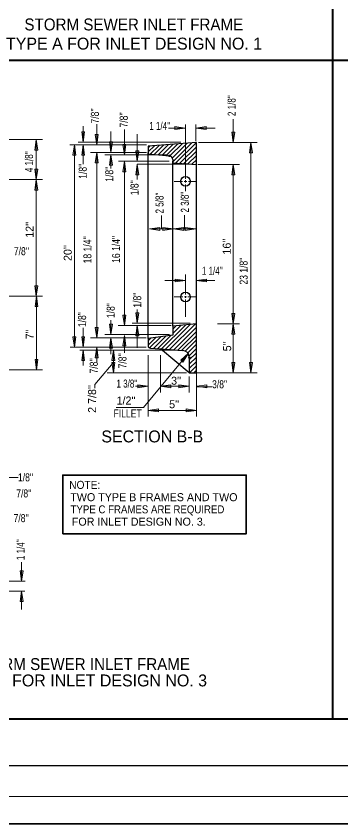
# Model space of a CAD drawing. Extents: x -331 to 37, y -28 to 234.
# Drawn here: x -231 to -178.9, y -27.9 to 101.8 of the extents above; entities that cross this region are included whole.
import ezdxf

# ---------------------------------------------------------------- set-up
doc = ezdxf.new("R2010")
doc.units = 0
doc.header["$LTSCALE"] = 0.51
doc.header["$PDMODE"] = 32
doc.header["$PDSIZE"] = 0.255
doc.layers.add('1', color=7, linetype='Continuous', lineweight=13)

msp = doc.modelspace()

# ---------------------------------------------------------------- hatches: boundary and pattern name
at = {"layer": '1'}
for points in [[(-220.2351, 81.5748), (-220.464, 83.2409), (-220.0062, 83.2409)], [(-203.874, 83.8398), (-205.54, 83.6109), (-205.54, 84.0687)], [(-202.1399, 83.8398), (-200.4738, 84.0687), (-200.4738, 83.6109)], [(-196.1455, 81.5116), (-196.3744, 83.1776), (-195.9166, 83.1776)], [(-227.7722, 81.9813), (-227.5433, 80.3152), (-228.0012, 80.3152)], [(-218.0644, 81.1639), (-218.2933, 82.83), (-217.8355, 82.83)], [(-221.6507, 81.1639), (-221.4218, 79.4979), (-221.8796, 79.4979)], [(-220.2351, 81.1639), (-220.0062, 79.4979), (-220.464, 79.4979)], [(-215.7796, 79.9362), (-216.0085, 81.6022), (-215.5507, 81.6022)], [(-213.6287, 79.5584), (-213.8577, 81.2244), (-213.3998, 81.2244)], [(-193.3142, 81.5116), (-193.0853, 79.8455), (-193.5432, 79.8455)], [(-218.0644, 79.9362), (-217.8355, 78.2702), (-218.2933, 78.2702)], [(-215.7796, 79.5584), (-215.5507, 77.8923), (-216.0085, 77.8923)], [(-211.5525, 78.4977), (-211.7814, 80.1638), (-211.3236, 80.1638)], [(-213.6287, 78.4977), (-213.3998, 76.8317), (-213.8577, 76.8317)], [(-211.5525, 78.0112), (-211.3236, 76.3451), (-211.7814, 76.3451)], [(-196.1455, 78.0007), (-195.9166, 76.3347), (-196.3744, 76.3347)], [(-227.7722, 75.5566), (-228.0012, 77.2227), (-227.5433, 77.2227)], [(-227.7722, 75.5566), (-227.5433, 73.8905), (-228.0012, 73.8905)], [(-209.5971, 67.6292), (-207.931, 67.8582), (-207.931, 67.4003)], [(-205.7667, 67.6292), (-207.4327, 67.4003), (-207.4327, 67.8582)], [(-205.7538, 67.6292), (-204.0877, 67.8582), (-204.0877, 67.4003)], [(-202.1813, 67.6292), (-203.8473, 67.4003), (-203.8473, 67.8582)], [(-227.7722, 56.8392), (-228.0012, 58.5053), (-227.5433, 58.5053)], [(-203.8164, 59.3565), (-205.4825, 59.1276), (-205.4825, 59.5854)], [(-202.1266, 59.3565), (-200.4606, 59.5854), (-200.4606, 59.1276)], [(-227.7367, 56.8392), (-227.5077, 55.1732), (-227.9656, 55.1732)], [(-213.6287, 52.115), (-213.8577, 53.781), (-213.3998, 53.781)], [(-211.5525, 52.4927), (-211.7814, 54.1587), (-211.3236, 54.1587)], [(-196.1455, 52.3716), (-196.3744, 54.0377), (-195.9166, 54.0377)], [(-215.7796, 50.6983), (-216.0085, 52.3643), (-215.5507, 52.3643)], [(-211.5525, 52.115), (-211.3236, 50.4489), (-211.7814, 50.4489)], [(-196.1455, 52.3716), (-195.9166, 50.7056), (-196.3744, 50.7056)], [(-218.0644, 50.1317), (-218.2933, 51.7977), (-217.8355, 51.7977)], [(-221.6507, 48.6205), (-221.8796, 50.2865), (-221.4218, 50.2865)], [(-220.2351, 48.6205), (-220.464, 50.2865), (-220.0062, 50.2865)], [(-215.7796, 50.1317), (-215.5507, 48.4656), (-216.0085, 48.4656)], [(-213.6287, 50.5285), (-213.3998, 48.8624), (-213.8577, 48.8624)], [(-220.2351, 48.1814), (-220.0062, 46.5153), (-220.464, 46.5153)], [(-218.0644, 48.6205), (-217.8355, 46.9544), (-218.2933, 46.9544)], [(-215.3968, 48.1849), (-215.1679, 46.5188), (-215.6257, 46.5188)], [(-203.3312, 47.6692), (-204.2173, 46.2397), (-204.5699, 46.5317)], [(-227.7367, 45.0231), (-227.9656, 46.6892), (-227.5077, 46.6892)], [(-215.3968, 44.5328), (-215.6257, 46.1987), (-215.1679, 46.1987)], [(-196.1455, 44.5328), (-196.3744, 46.1987), (-195.9166, 46.1987)], [(-193.3142, 44.5328), (-193.5432, 46.1987), (-193.0853, 46.1987)], [(-209.8199, 42.3652), (-211.486, 42.1363), (-211.486, 42.5942)], [(-207.8218, 42.3652), (-206.1558, 42.5942), (-206.1558, 42.1363)], [(-203.203, 42.3652), (-204.869, 42.1363), (-204.869, 42.5942)], [(-202.0672, 42.3652), (-200.4011, 42.5942), (-200.4011, 42.1363)], [(-209.8199, 38.493), (-208.1539, 38.7219), (-208.1539, 38.2641)], [(-202.0672, 38.493), (-203.7332, 38.2641), (-203.7332, 38.7219)], [(-230.1245, 11.0499), (-230.3534, 12.716), (-229.8956, 12.716)], [(-230.1245, 9.4337), (-229.8956, 7.7677), (-230.3534, 7.7677)]]:
    msp.add_hatch(color=256, dxfattribs=at).paths.add_polyline_path(points)

# ---------------------------------------------------------------- linework, layer by layer
at = {"layer": '1', "lineweight": 40}
for p, q in [((-180.1836, -11.0541), (-180.1836, 193.9388)), ((-297.1562, 94.7724), (-62.5634, 94.7724)), ((-296.9591, -11.0541), (28.0293, -11.0541))]:
    msp.add_line(p, q, dxfattribs=at)
at = {"layer": '1'}
for p, q in [((-218.0644, 81.1639), (-218.0644, 84.4603)), ((-203.816, 75.6988), (-203.816, 84.4038)), ((-202.1399, 81.7621), (-202.1399, 84.4038)), ((-196.1455, 81.5116), (-196.1455, 85.2477)), ((-220.2351, 81.5748), (-220.2351, 84.1323)), ((-215.7796, 79.9362), (-215.7796, 83.2688)), ((-213.6287, 79.5584), (-213.6287, 83.6354)), ((-206.5594, 83.8398), (-204.2389, 83.8398)), ((-202.1399, 83.8398), (-199.0694, 83.8398)), ((-233.1173, 81.9813), (-226.7939, 81.9813)), ((-211.5525, 78.4977), (-211.5525, 82.8498)), ((-222.4013, 81.1639), (-210.0675, 81.1639)), ((-221.6507, 48.6205), (-221.6507, 81.1639)), ((-221.0473, 81.5783), (-204.5506, 81.5783)), ((-220.2351, 78.0599), (-220.2351, 81.1639)), ((-209.8199, 80.0023), (-208.816, 81.0062)), ((-209.4637, 79.6667), (-208.0662, 81.0642)), ((-208.8322, 79.6065), (-207.3165, 81.1222)), ((-208.2006, 79.5463), (-206.5667, 81.1802)), ((-207.5691, 79.4861), (-205.817, 81.2382)), ((-206.9376, 79.4258), (-205.0672, 81.2962)), ((-206.315, 79.3567), (-204.3174, 81.3542)), ((-205.9243, 79.0556), (-203.5676, 81.4122)), ((-205.8582, 78.4299), (-202.8179, 81.4702)), ((-205.3678, 78.2285), (-202.0682, 81.5282)), ((-204.7208, 78.1838), (-202.0672, 80.8374)), ((-201.7304, 81.5116), (-192.3359, 81.5116)), ((-193.3142, 44.5328), (-193.3142, 81.5116)), ((-219.0427, 79.9362), (-210.0675, 79.9362)), ((-218.0644, 50.1317), (-218.0644, 79.9362)), ((-216.7579, 79.5619), (-206.7152, 79.5619)), ((-215.7796, 77.3535), (-215.7796, 79.5584)), ((-204.0737, 78.1392), (-202.0672, 80.1456)), ((-203.4265, 78.0945), (-202.0672, 79.4539)), ((-214.5577, 78.5012), (-206.4261, 78.5012)), ((-213.6287, 52.115), (-213.6287, 78.4977)), ((-211.5525, 78.0147), (-203.2662, 78.0147)), ((-211.5525, 75.5966), (-211.5525, 78.0147)), ((-202.7794, 78.0498), (-202.0672, 78.7622)), ((-201.8496, 78.0007), (-195.1672, 78.0007)), ((-196.1455, 52.3716), (-196.1455, 78.0007)), ((-235.5222, 75.5566), (-226.7939, 75.5566)), ((-205.6186, 75.2801), (-204.2792, 75.2801)), ((-204.0224, 75.2801), (-203.6207, 75.2801)), ((-203.816, 75.1012), (-203.816, 75.4643)), ((-203.3528, 75.2801), (-202.1809, 75.2801)), ((-203.816, 73.7163), (-203.816, 74.7773)), ((-207.6818, 67.6292), (-207.6818, 69.7976)), ((-203.9676, 67.6292), (-203.9676, 69.8749)), ((-209.5971, 67.6292), (-205.7667, 67.6292)), ((-205.7538, 67.6292), (-202.1813, 67.6292)), ((-203.8164, 57.0957), (-203.8164, 60.3348)), ((-207.1542, 59.3565), (-203.8164, 59.3565)), ((-202.1266, 59.3565), (-199.0891, 59.3565)), ((-235.358, 56.8392), (-226.7939, 56.8392)), ((-227.7367, 45.0231), (-227.7367, 56.8392)), ((-205.652, 56.7047), (-204.2233, 56.7047)), ((-203.9889, 56.7047), (-203.6429, 56.7047)), ((-203.8164, 56.5596), (-203.8164, 56.8612)), ((-203.8164, 53.4954), (-203.8164, 56.3194)), ((-203.4309, 56.7047), (-202.1473, 56.7047)), ((-211.5525, 52.8158), (-211.5525, 54.6862)), ((-215.7796, 50.6983), (-215.7796, 52.9765)), ((-214.6071, 52.115), (-206.1081, 52.115)), ((-212.3976, 52.4927), (-203.0432, 52.4927)), ((-211.5525, 48.5592), (-211.5525, 52.115)), ((-207.6605, 48.3561), (-203.8196, 52.197)), ((-207.0118, 48.3131), (-203.0513, 52.2735)), ((-206.363, 48.27), (-202.283, 52.3501)), ((-205.8582, 50.8502), (-204.5879, 52.1204)), ((-205.8582, 51.542), (-205.3562, 52.0439)), ((-198.6892, 52.3716), (-195.1672, 52.3716)), ((-196.1455, 44.5328), (-196.1455, 52.3716)), ((-220.2351, 48.6205), (-220.2351, 51.7407)), ((-216.7579, 50.6983), (-206.3795, 50.6983)), ((-205.7143, 48.227), (-202.0672, 51.8742)), ((-205.0657, 48.184), (-202.0672, 51.1824)), ((-219.0427, 50.1317), (-210.1287, 50.1317)), ((-215.7796, 47.5113), (-215.7796, 50.1317)), ((-213.6287, 47.7477), (-213.6287, 50.5285)), ((-209.8199, 48.9637), (-208.5983, 50.1852)), ((-209.8199, 49.6555), (-209.4057, 50.0698)), ((-209.5817, 48.5102), (-207.7912, 50.3007)), ((-208.958, 48.4422), (-206.9839, 50.4162)), ((-208.3092, 48.3992), (-206.1767, 50.5317)), ((-204.4168, 48.1409), (-202.0672, 50.4907)), ((-203.8555, 48.0106), (-202.0672, 49.7989)), ((-222.307, 48.6205), (-210.1287, 48.6205)), ((-220.7713, 48.1849), (-205.3029, 48.1849)), ((-220.2351, 45.6811), (-220.2351, 48.1814)), ((-218.0644, 46.3023), (-218.0644, 48.6205)), ((-215.3968, 44.5328), (-215.3968, 48.1849)), ((-203.4722, 47.7021), (-202.0672, 49.1071)), ((-203.239, 47.2435), (-202.0672, 48.4153)), ((-209.8199, 37.5147), (-209.8199, 47.3764)), ((-207.8218, 41.3869), (-207.8218, 47.3764)), ((-203.203, 46.5878), (-202.0672, 47.7236)), ((-203.203, 45.8961), (-202.0672, 47.0319)), ((-203.203, 45.2043), (-202.0672, 46.3401)), ((-203.1827, 44.5328), (-202.0672, 45.6483)), ((-233.1173, 45.0231), (-226.7939, 45.0231)), ((-216.3751, 44.5328), (-203.6432, 44.5328)), ((-202.491, 44.5328), (-202.0672, 44.9566)), ((-202.0672, 37.5147), (-202.0672, 44.5328)), ((-202.0672, 44.5328), (-192.3359, 44.5328)), ((-203.203, 41.3869), (-203.203, 43.9078)), ((-211.8538, 42.3652), (-209.8199, 42.3652)), ((-207.8218, 42.3652), (-203.203, 42.3652)), ((-202.0672, 42.2895), (-199.5752, 42.2895)), ((-209.8199, 38.493), (-202.0672, 38.493)), ((-233.0801, 27.7207), (-230.6736, 27.7207)), ((-230.1245, 11.0499), (-230.1245, 14.1282)), ((-232.4328, 11.0499), (-229.5377, 11.0499)), ((-232.4328, 9.4337), (-229.5938, 9.4337)), ((-230.1245, 6.5019), (-230.1245, 9.4337)), ((-326.958, -23.5537), (33.0294, -23.5537))]:
    msp.add_line(p, q, dxfattribs=at)
at = {"layer": '1', "lineweight": 25}
for p, q in [((-209.8199, 80.6941), (-209.5658, 80.9482)), ((-209.8199, 50.0106), (-209.8199, 79.9362)), ((-205.8582, 51.9939), (-205.8582, 78.5012)), ((-202.1323, 78.0052), (-202.0672, 78.0704)), ((-202.0672, 52.3716), (-202.0672, 78.0007)), ((-209.4546, 48.4751), (-204.2992, 48.1331)), ((-203.203, 44.5328), (-207.8218, 48.3667)), ((-311.9585, -18.5536), (33.0294, -18.5536))]:
    msp.add_line(p, q, dxfattribs=at)
at = {"layer": '1', "lineweight": 35}
for points in [[(-331.4306, -27.9305), (36.7526, -27.9305), (36.7526, 234.2742), (-331.4306, 234.2742)], [(-223.5178, 18.669), (-194.0769, 18.669), (-194.0769, 28.1), (-223.5178, 28.1)]]:
    msp.add_lwpolyline(points, close=True, dxfattribs=at)
at = {"layer": '1'}
for points in [[(-220.2351, 81.5748), (-220.464, 83.2409), (-220.0062, 83.2409)], [(-203.874, 83.8398), (-205.54, 83.6109), (-205.54, 84.0687)], [(-202.1399, 83.8398), (-200.4738, 84.0687), (-200.4738, 83.6109)], [(-196.1455, 81.5116), (-196.3744, 83.1776), (-195.9166, 83.1776)], [(-227.7722, 81.9813), (-227.5433, 80.3152), (-228.0012, 80.3152)], [(-218.0644, 81.1639), (-218.2933, 82.83), (-217.8355, 82.83)], [(-221.6507, 81.1639), (-221.4218, 79.4979), (-221.8796, 79.4979)], [(-220.2351, 81.1639), (-220.0062, 79.4979), (-220.464, 79.4979)], [(-215.7796, 79.9362), (-216.0085, 81.6022), (-215.5507, 81.6022)], [(-213.6287, 79.5584), (-213.8577, 81.2244), (-213.3998, 81.2244)], [(-193.3142, 81.5116), (-193.0853, 79.8455), (-193.5432, 79.8455)], [(-218.0644, 79.9362), (-217.8355, 78.2702), (-218.2933, 78.2702)], [(-215.7796, 79.5584), (-215.5507, 77.8923), (-216.0085, 77.8923)], [(-211.5525, 78.4977), (-211.7814, 80.1638), (-211.3236, 80.1638)], [(-213.6287, 78.4977), (-213.3998, 76.8317), (-213.8577, 76.8317)], [(-211.5525, 78.0112), (-211.3236, 76.3451), (-211.7814, 76.3451)], [(-196.1455, 78.0007), (-195.9166, 76.3347), (-196.3744, 76.3347)], [(-227.7722, 75.5566), (-228.0012, 77.2227), (-227.5433, 77.2227)], [(-227.7722, 75.5566), (-227.5433, 73.8905), (-228.0012, 73.8905)], [(-209.5971, 67.6292), (-207.931, 67.8582), (-207.931, 67.4003)], [(-205.7667, 67.6292), (-207.4327, 67.4003), (-207.4327, 67.8582)], [(-205.7538, 67.6292), (-204.0877, 67.8582), (-204.0877, 67.4003)], [(-202.1813, 67.6292), (-203.8473, 67.4003), (-203.8473, 67.8582)], [(-227.7722, 56.8392), (-228.0012, 58.5053), (-227.5433, 58.5053)], [(-203.8164, 59.3565), (-205.4825, 59.1276), (-205.4825, 59.5854)], [(-202.1266, 59.3565), (-200.4606, 59.5854), (-200.4606, 59.1276)], [(-227.7367, 56.8392), (-227.5077, 55.1732), (-227.9656, 55.1732)], [(-213.6287, 52.115), (-213.8577, 53.781), (-213.3998, 53.781)], [(-211.5525, 52.4927), (-211.7814, 54.1587), (-211.3236, 54.1587)], [(-196.1455, 52.3716), (-196.3744, 54.0377), (-195.9166, 54.0377)], [(-215.7796, 50.6983), (-216.0085, 52.3643), (-215.5507, 52.3643)], [(-211.5525, 52.115), (-211.3236, 50.4489), (-211.7814, 50.4489)], [(-196.1455, 52.3716), (-195.9166, 50.7056), (-196.3744, 50.7056)], [(-218.0644, 50.1317), (-218.2933, 51.7977), (-217.8355, 51.7977)], [(-221.6507, 48.6205), (-221.8796, 50.2865), (-221.4218, 50.2865)], [(-220.2351, 48.6205), (-220.464, 50.2865), (-220.0062, 50.2865)], [(-215.7796, 50.1317), (-215.5507, 48.4656), (-216.0085, 48.4656)], [(-213.6287, 50.5285), (-213.3998, 48.8624), (-213.8577, 48.8624)], [(-220.2351, 48.1814), (-220.0062, 46.5153), (-220.464, 46.5153)], [(-218.0644, 48.6205), (-217.8355, 46.9544), (-218.2933, 46.9544)], [(-215.3968, 48.1849), (-215.1679, 46.5188), (-215.6257, 46.5188)], [(-203.3312, 47.6692), (-204.2173, 46.2397), (-204.5699, 46.5317)], [(-227.7367, 45.0231), (-227.9656, 46.6892), (-227.5077, 46.6892)], [(-215.3968, 44.5328), (-215.6257, 46.1987), (-215.1679, 46.1987)], [(-196.1455, 44.5328), (-196.3744, 46.1987), (-195.9166, 46.1987)], [(-193.3142, 44.5328), (-193.5432, 46.1987), (-193.0853, 46.1987)], [(-209.8199, 42.3652), (-211.486, 42.1363), (-211.486, 42.5942)], [(-207.8218, 42.3652), (-206.1558, 42.5942), (-206.1558, 42.1363)], [(-203.203, 42.3652), (-204.869, 42.1363), (-204.869, 42.5942)], [(-202.0672, 42.3652), (-200.4011, 42.5942), (-200.4011, 42.1363)], [(-209.8199, 38.493), (-208.1539, 38.7219), (-208.1539, 38.2641)], [(-202.0672, 38.493), (-203.7332, 38.2641), (-203.7332, 38.7219)], [(-230.1245, 11.0499), (-230.3534, 12.716), (-229.8956, 12.716)], [(-230.1245, 9.4337), (-229.8956, 7.7677), (-230.3534, 7.7677)]]:
    msp.add_lwpolyline(points, close=True, dxfattribs=at)
for points in [[(-227.7722, 56.8392), (-227.7722, 75.5566), (-227.7722, 81.9813)], [(-214.9358, 38.9361), (-210.5592, 38.9361), (-203.3312, 47.6692)], [(-218.359, 42.0731), (-218.359, 42.6308), (-215.4434, 46.1434)]]:
    msp.add_lwpolyline(points, dxfattribs=at)
at = {"layer": '1', "lineweight": 25}
for points in [[(-205.8582, 78.7892), (-205.8582, 78.2623), (-202.0672, 78.0007), (-202.0672, 81.5282), (-209.8199, 80.9285), (-209.8199, 79.7007), (-206.3894, 79.3736)], [(-203.203, 46.9617), (-203.203, 44.5328), (-202.0672, 44.5328), (-202.0672, 52.3716), (-205.8582, 51.9939), (-205.8582, 50.5772), (-209.8199, 50.0106), (-209.8199, 48.8656)]]:
    msp.add_lwpolyline(points, dxfattribs=at)
for centre in [(-203.8164, 75.2724), (-203.8164, 56.7088)]:
    msp.add_circle(centre, 0.7828, dxfattribs=at)
for centre, radius, start, end in [((-206.4451, 78.7892), 0.587, 0, 84.55967), ((-209.4286, 48.8656), 0.3913, 180, 266.20165), ((-204.3769, 46.9617), 1.174, 0, 86.2013)]:
    msp.add_arc(centre, radius, start, end, dxfattribs=at)
at = {"layer": '1'}
for p in [(-206.3894, 79.3736), (-203.203, 46.9617)]:
    msp.add_point(p, dxfattribs=at)

# ---------------------------------------------------------------- texts
for s, height, width, p in [('STORM SEWER INLET FRAME', 1.914, 0.95, (-229.672, 99.5263)), ("1 1/4''", 1.286, 0.75, (-209.6355, 83.5354)), ("7/8''", 1.286, 0.8, (-231.3714, 63.4178)), ("1 1/4''", 1.286, 0.75, (-201.1937, 60.2733)), ("1 3/8''", 1.286, 0.75, (-214.8967, 42.1524)), ("3/8''", 1.286, 0.8, (-199.5494, 42.0441)), ('FILLET', 1.286, 0.8, (-215.3567, 37.3622)), ("1/8''", 1.286, 0.8, (-230.7061, 27.0897)), ('NOTE: ', 1.286, 0.95, (-222.4863, 25.8814)), ("7/8''", 1.286, 0.8, (-230.983, 24.5087)), ('TYPE C FRAMES ARE REQUIRED', 1.286, 0.9, (-222.2577, 21.9469)), ("7/8''", 1.286, 0.8, (-231.4147, 20.5377)), ('STORM SEWER INLET FRAME', 1.914, 0.95, (-238.2151, -3.2226))]:
    msp.add_text(s, height=height, dxfattribs=dict(at, width=width)).set_placement(p)
for s, height, p in [('TYPE A FOR INLET DESIGN NO. 1', 1.914, (-232.6267, 96.4503)), ("3''", 1.286, (-206.1311, 42.6077)), (" 1/2''", 1.286, (-215.3567, 39.4312)), ("5''", 1.286, (-206.4447, 38.8286)), ('SECTION B-B', 1.914, (-217.3266, 33.3431)), ('TWO TYPE B FRAMES AND TWO', 1.286, (-222.3117, 23.9022)), ('FOR INLET DESIGN NO. 3.', 1.286, (-222.0621, 19.9682)), ('TYPE C FOR INLET DESIGN NO. 3', 1.914, (-241.6008, -5.8523))]:
    msp.add_text(s, height=height, dxfattribs=at).set_placement(p)
for s, width, p in [("2 1/8''", 0.75, (-195.765, 85.7683)), ("7/8''", 0.8, (-217.721, 84.5691)), ("7/8''", 0.8, (-213.0833, 83.9278)), ("4 1/8''", 0.75, (-228.2861, 76.7538)), ("1/8''", 0.8, (-219.6688, 75.6964)), ("1/8''", 0.8, (-215.4092, 75.216)), ("1/8''", 0.8, (-211.355, 73.046)), ("2 5/8''", 0.75, (-207.3432, 70.1269)), ("2 3/8''", 0.75, (-203.2794, 70.2775)), ("18 1/4''", 0.8, (-218.9152, 62.1097)), ("16 1/4''", 0.8, (-214.3247, 62.1851)), ("23 1/8''", 0.8, (-193.8424, 58.6971)), ('1/8"', 0.8, (-210.9222, 54.9905)), ('1/8"', 0.8, (-215.181, 53.3162)), ('1/8"', 0.8, (-219.7687, 51.8598)), ("7/8''", 0.8, (-217.9002, 44.4172)), ("7/8''", 0.8, (-213.2909, 45.2282)), ("1 1/4''", 0.75, (-229.64, 14.4332))]:
    msp.add_text(s, height=1.286, rotation=90, dxfattribs=dict(at, width=width)).set_placement(p)
for s, p in [("12''", (-228.1837, 66.2209)), ("20''", (-222.0759, 62.4863)), ("16''", (-196.5515, 63.5168)), ("7''", (-228.1837, 49.8962)), ("5''", (-196.4863, 47.9764)), ("2 7/8''", (-218.1677, 38.0891))]:
    msp.add_text(s, height=1.286, rotation=90, dxfattribs=at).set_placement(p)

doc.saveas('drawing.dxf')
